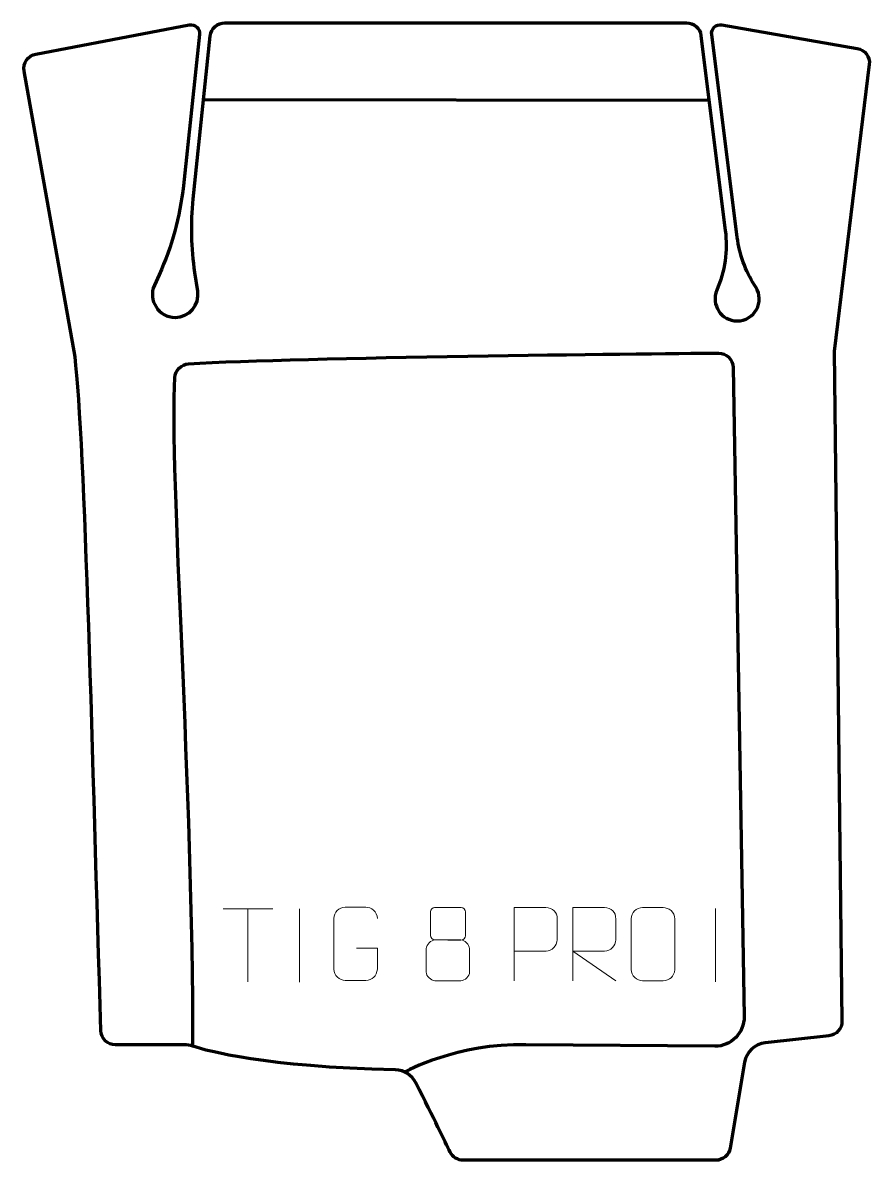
# Model space of a CAD drawing. Header units: millimetres. Extents: x -145 to 145, y -194 to 194.
import ezdxf

# ---------------------------------------------------------------- set-up
doc = ezdxf.new("R2010")
doc.units = ezdxf.units.MM
doc.header["$MEASUREMENT"] = 0
for name, color, linetype in [('layer 1', 7, 'Continuous'), ('layer 2', 7, 'Continuous'), ('layer 3', 7, 'Continuous')]:
    doc.layers.add(name, color=color, linetype=linetype)

msp = doc.modelspace()

# ---------------------------------------------------------------- linework, layer by layer
at = {"layer": 'layer 1', "color": 250, "lineweight": 9}
for points in [[(-76.3257, -108.2647), (-76.3257, -108.2647), (-59.3385, -108.2647), (-59.3385, -108.2647)], [(-67.8319, -133.1947), (-67.8319, -133.1947), (-67.8319, -108.2412), (-67.8319, -108.2412)], [(-50.1932, -108.2309), (-50.1932, -108.2309), (-50.1932, -133.205), (-50.1932, -133.205)], [(91.7365, -108.1751), (91.7365, -108.1751), (91.7365, -133.1492), (91.7365, -133.1492)]]:
    msp.add_open_spline(points, degree=3, dxfattribs=at)
for points, knots in [([(-30.827, -121.6547), (-30.827, -121.6547), (-23.6589, -121.6547), (-23.6589, -121.6547), (-23.6589, -121.6547), (-23.6589, -121.6547), (-23.6589, -128.8228), (-23.6589, -128.8228), (-23.6589, -128.8228), (-23.7986, -131.1462), (-25.4758, -132.6258), (-27.6236, -132.6366), (-27.6236, -132.6366), (-29.9554, -132.6362), (-32.2874, -132.6362), (-34.6189, -132.6366), (-34.6189, -132.6366), (-36.5438, -132.742), (-38.516, -130.8575), (-38.5048, -128.8402), (-38.5048, -128.8402), (-38.5044, -123.0701), (-38.5044, -117.3004), (-38.5048, -111.5311), (-38.5048, -111.5311), (-38.5006, -109.393), (-36.7538, -107.6738), (-34.6015, -107.6872), (-34.6015, -107.6872), (-32.2758, -107.6872), (-29.9497, -107.6872), (-27.6236, -107.6872), (-27.6236, -107.6872), (-25.6769, -107.6518), (-23.6855, -109.1433), (-23.6589, -111.581)], [0, 0, 0, 0, 0.1, 0.1, 0.1, 0.1, 0.2, 0.2, 0.2, 0.2, 0.3, 0.3, 0.3, 0.3, 0.4, 0.4, 0.4, 0.4, 0.5, 0.5, 0.5, 0.5, 0.6, 0.6, 0.6, 0.6, 0.7, 0.7, 0.7, 0.7, 0.8, 0.8, 0.8, 0.8, 1, 1, 1, 1]), ([(-5.5529, -109.2907), (-5.5529, -111.5037), (-5.5529, -115.186), (-5.5529, -117.3993), (-5.5529, -117.3993), (-5.5379, -117.9067), (-4.7305, -118.8381), (-4.0304, -118.8369), (-4.0304, -118.8369), (-1.0605, -118.8367), (1.9097, -118.9216), (4.8801, -118.9219), (4.8801, -118.9219), (5.6772, -118.9177), (6.3979, -118.1274), (6.3953, -117.4067), (6.3953, -117.4067), (6.395, -115.1907), (6.395, -111.506), (6.3953, -109.2907), (6.3953, -109.2907), (6.3768, -108.5799), (5.7654, -107.8195), (4.9315, -107.8269), (4.9315, -107.8269), (1.9144, -107.8272), (-1.1025, -107.8272), (-4.1191, -107.8269), (-4.1191, -107.8269), (-4.7455, -107.8193), (-5.5696, -108.5303), (-5.5529, -109.2907)], [0, 0, 0, 0, 0.11111111, 0.11111111, 0.11111111, 0.11111111, 0.22222222, 0.22222222, 0.22222222, 0.22222222, 0.33333333, 0.33333333, 0.33333333, 0.33333333, 0.44444444, 0.44444444, 0.44444444, 0.44444444, 0.55555556, 0.55555556, 0.55555556, 0.55555556, 0.66666667, 0.66666667, 0.66666667, 0.66666667, 0.77777778, 0.77777778, 0.77777778, 0.77777778, 1, 1, 1, 1]), ([(23.0684, -132.7784), (23.0684, -132.7784), (23.0684, -107.8248), (23.0684, -107.8248), (23.0684, -107.8248), (26.6634, -107.8248), (30.2587, -107.8248), (33.8541, -107.8248), (33.8541, -107.8248), (36.1793, -107.8627), (37.7367, -109.3528), (37.7325, -111.7189), (37.7325, -111.7189), (37.7321, -113.7546), (37.7321, -116.8139), (37.7325, -118.8499), (37.7325, -118.8499), (37.726, -120.7253), (35.9138, -122.6672), (33.9042, -122.6863), (33.9042, -122.6863), (33.9042, -122.6863), (23.0684, -122.6863), (23.0684, -122.6863)], [0, 0, 0, 0, 0.14285714, 0.14285714, 0.14285714, 0.14285714, 0.28571429, 0.28571429, 0.28571429, 0.28571429, 0.42857143, 0.42857143, 0.42857143, 0.42857143, 0.57142857, 0.57142857, 0.57142857, 0.57142857, 0.71428571, 0.71428571, 0.71428571, 0.71428571, 1, 1, 1, 1]), ([(43.0685, -132.7783), (43.0685, -132.7783), (43.0685, -107.8248), (43.0685, -107.8248), (43.0685, -107.8248), (46.6633, -107.8248), (50.2588, -107.8248), (53.854, -107.8248), (53.854, -107.8248), (56.1793, -107.8625), (57.7366, -109.3525), (57.7325, -111.7189), (57.7325, -111.7189), (57.7321, -113.7544), (57.7321, -116.8138), (57.7325, -118.8498), (57.7325, -118.8498), (57.726, -120.7253), (55.9137, -122.6671), (53.9042, -122.6862), (53.9042, -122.6862), (53.9042, -122.6862), (43.0685, -122.6862), (43.0685, -122.6862), (43.0685, -122.6862), (43.0685, -122.6862), (57.7232, -132.7783), (57.7232, -132.7783)], [0, 0, 0, 0, 0.125, 0.125, 0.125, 0.125, 0.25, 0.25, 0.25, 0.25, 0.375, 0.375, 0.375, 0.375, 0.5, 0.5, 0.5, 0.5, 0.625, 0.625, 0.625, 0.625, 0.75, 0.75, 0.75, 0.75, 1, 1, 1, 1]), ([(66.8809, -107.8251), (69.2066, -107.8251), (71.5327, -107.8251), (73.8588, -107.8251), (73.8588, -107.8251), (75.8054, -107.7895), (77.7968, -109.2811), (77.8235, -111.7187), (77.8235, -111.7187), (77.8231, -117.4656), (77.8231, -123.2129), (77.8235, -128.9606), (77.8235, -128.9606), (77.6837, -131.284), (76.0065, -132.7636), (73.8588, -132.7744), (73.8588, -132.7744), (71.5269, -132.774), (69.195, -132.774), (66.8635, -132.7744), (66.8635, -132.7744), (64.9385, -132.8798), (62.9664, -130.9953), (62.9776, -128.978), (62.9776, -128.978), (62.9779, -123.2079), (62.9779, -117.4382), (62.9776, -111.6689), (62.9776, -111.6689), (62.9818, -109.5308), (64.7285, -107.8116), (66.8809, -107.8251)], [0, 0, 0, 0, 0.11111111, 0.11111111, 0.11111111, 0.11111111, 0.22222222, 0.22222222, 0.22222222, 0.22222222, 0.33333333, 0.33333333, 0.33333333, 0.33333333, 0.44444444, 0.44444444, 0.44444444, 0.44444444, 0.55555556, 0.55555556, 0.55555556, 0.55555556, 0.66666667, 0.66666667, 0.66666667, 0.66666667, 0.77777778, 0.77777778, 0.77777778, 0.77777778, 1, 1, 1, 1]), ([(-7.0117, -121.8089), (-7.0117, -124.9797), (-7.0117, -126.6818), (-7.0117, -129.8532), (-7.0117, -129.8532), (-7.0202, -131.0751), (-5.3223, -132.7678), (-4.0697, -132.7763), (-4.0697, -132.7763), (-1.0866, -132.776), (1.8967, -132.776), (4.8801, -132.7763), (4.8801, -132.7763), (6.2034, -132.7646), (7.8238, -131.143), (7.8127, -129.8438), (7.8127, -129.8438), (7.8124, -126.6756), (7.8124, -124.9768), (7.8127, -121.8089), (7.8127, -121.8089), (7.743, -120.4285), (6.1652, -118.8499), (4.8598, -118.856), (4.8598, -118.856), (1.8832, -118.8563), (-1.0934, -118.8563), (-4.0697, -118.856), (-4.0697, -118.856), (-5.1492, -118.8496), (-6.9955, -120.4285), (-7.0117, -121.8089)], [0, 0, 0, 0, 0.11111111, 0.11111111, 0.11111111, 0.11111111, 0.22222222, 0.22222222, 0.22222222, 0.22222222, 0.33333333, 0.33333333, 0.33333333, 0.33333333, 0.44444444, 0.44444444, 0.44444444, 0.44444444, 0.55555556, 0.55555556, 0.55555556, 0.55555556, 0.66666667, 0.66666667, 0.66666667, 0.66666667, 0.77777778, 0.77777778, 0.77777778, 0.77777778, 1, 1, 1, 1])]:
    msp.add_open_spline(points, degree=3, knots=knots, dxfattribs=at)
at = {"layer": 'layer 2', "color": 12, "lineweight": 200}
msp.add_open_spline([(108.6841, -153.9667), (108.6841, -153.9667), (130.4442, -151.5537), (130.4442, -151.5537), (130.4442, -151.5537), (132.9983, -151.2704), (134.9213, -149.1012), (134.8916, -146.5365), (134.8916, -146.5365), (134.8916, -146.5365), (132.2543, 81.8646), (132.2543, 81.8646), (132.2543, 81.8646), (132.2543, 81.8646), (144.2293, 179.7495), (144.2293, 179.7495), (144.2293, 179.7495), (144.5517, 182.3872), (142.7473, 184.8143), (140.1244, 185.2704), (140.1244, 185.2704), (140.1244, 185.2704), (93.9242, 193.3046), (93.9242, 193.3046), (93.9242, 193.3046), (91.9363, 193.6503), (90.1802, 191.9785), (90.4328, 189.9807), (90.4328, 189.9807), (90.4328, 189.9807), (99.1676, 120.7996), (99.1676, 120.7996), (99.1676, 120.7996), (99.9003, 114.9964), (101.9147, 109.4278), (105.0652, 104.4956), (105.0652, 104.4956), (105.0652, 104.4956), (105.4721, 103.8592), (105.4721, 103.8592), (105.4721, 103.8592), (108.6682, 98.8561), (105.0674, 92.3025), (99.1221, 92.3025), (99.1221, 92.3025), (99.1221, 92.3025), (99.1216, 92.3025), (99.1216, 92.3025), (99.1216, 92.3025), (93.7196, 92.3025), (90.0747, 97.8115), (92.1956, 102.7698), (92.1956, 102.7698), (94.9448, 109.1967), (95.9375, 116.236), (95.0722, 123.1702), (95.0722, 123.1702), (95.0722, 123.1702), (86.7791, 189.6265), (86.7791, 189.6265), (86.7791, 189.6265), (86.4672, 192.1245), (84.3399, 193.9999), (81.8173, 193.9999), (81.8173, 193.9999), (81.8173, 193.9999), (-75.7016, 193.9999), (-75.7016, 193.9999), (-75.7016, 193.9999), (-78.2628, 193.9999), (-80.4102, 192.0685), (-80.6751, 189.526), (-80.6751, 189.526), (-80.6751, 189.526), (-86.4667, 133.9293), (-86.4667, 133.9293), (-86.4667, 133.9293), (-87.3377, 125.5638), (-87.1461, 117.1219), (-85.8962, 108.8041), (-85.8962, 108.8041), (-85.8962, 108.8041), (-84.937, 102.4213), (-84.937, 102.4213), (-84.937, 102.4213), (-84.2307, 97.7219), (-87.8774, 93.4956), (-92.6389, 93.4956), (-92.6389, 93.4956), (-92.6389, 93.4956), (-92.6403, 93.4956), (-92.6403, 93.4956), (-92.6403, 93.4956), (-98.2963, 93.4956), (-102.0661, 99.3239), (-99.7374, 104.4684), (-99.7374, 104.4684), (-99.7374, 104.4684), (-98.1489, 107.9772), (-98.1489, 107.9772), (-98.1489, 107.9772), (-93.7868, 117.6133), (-90.9868, 127.8805), (-89.8537, 138.3944), (-89.8537, 138.3944), (-89.8537, 138.3944), (-84.2939, 189.9825), (-84.2939, 189.9825), (-84.2939, 189.9825), (-84.0787, 191.9817), (-85.8592, 193.6203), (-87.8379, 193.2439), (-87.8379, 193.2439), (-87.8379, 193.2439), (-140.2011, 183.291), (-140.2011, 183.291), (-140.2011, 183.291), (-142.8903, 182.7802), (-144.6678, 180.2052), (-144.1885, 177.5153), (-144.1885, 177.5153), (-144.1885, 177.5153), (-126.8251, 80.0753), (-126.8251, 80.0753), (-126.8251, 80.0753), (-123.3683, 50.6317), (-120.7916, -58.9439), (-118.0092, -149.7997), (-118.0092, -149.7997), (-117.9267, -152.4942), (-115.7172, -154.6334), (-113.016, -154.6334), (-113.016, -154.6334), (-113.016, -154.6334), (-89.7016, -154.6334), (-89.7016, -154.6334), (-89.7016, -154.6334), (-88.6443, -154.6334), (-87.5966, -154.7978), (-86.5929, -155.1301), (-86.5929, -155.1301), (-81.5556, -156.7963), (-62.113, -162.143), (-17.4947, -163.1879), (-17.4947, -163.1879), (-14.5257, -163.2574), (-11.8339, -164.9589), (-10.508, -167.6114), (-10.508, -167.6114), (-4.2997, -180.026), (-0.6034, -187.524), (1.2001, -191.2034), (1.2001, -191.2034), (2.0394, -192.9155), (3.7814, -193.9999), (5.6914, -193.9999), (5.6914, -193.9999), (5.6914, -193.9999), (91.8612, -193.9999), (91.8612, -193.9999), (91.8612, -193.9999), (94.3056, -193.9999), (96.3912, -192.2364), (96.793, -189.8304), (96.793, -189.8304), (96.793, -189.8304), (101.6762, -160.5894), (101.6762, -160.5894), (101.6762, -160.5894), (102.2646, -157.0658), (105.1267, -154.3611), (108.6841, -153.9667)], degree=3, knots=[0, 0, 0, 0, 0.02272727, 0.02272727, 0.02272727, 0.02272727, 0.04545455, 0.04545455, 0.04545455, 0.04545455, 0.06818182, 0.06818182, 0.06818182, 0.06818182, 0.09090909, 0.09090909, 0.09090909, 0.09090909, 0.11363636, 0.11363636, 0.11363636, 0.11363636, 0.13636364, 0.13636364, 0.13636364, 0.13636364, 0.15909091, 0.15909091, 0.15909091, 0.15909091, 0.18181818, 0.18181818, 0.18181818, 0.18181818, 0.20454545, 0.20454545, 0.20454545, 0.20454545, 0.22727273, 0.22727273, 0.22727273, 0.22727273, 0.25, 0.25, 0.25, 0.25, 0.27272727, 0.27272727, 0.27272727, 0.27272727, 0.29545455, 0.29545455, 0.29545455, 0.29545455, 0.31818182, 0.31818182, 0.31818182, 0.31818182, 0.34090909, 0.34090909, 0.34090909, 0.34090909, 0.36363636, 0.36363636, 0.36363636, 0.36363636, 0.38636364, 0.38636364, 0.38636364, 0.38636364, 0.40909091, 0.40909091, 0.40909091, 0.40909091, 0.43181818, 0.43181818, 0.43181818, 0.43181818, 0.45454545, 0.45454545, 0.45454545, 0.45454545, 0.47727273, 0.47727273, 0.47727273, 0.47727273, 0.5, 0.5, 0.5, 0.5, 0.52272727, 0.52272727, 0.52272727, 0.52272727, 0.54545455, 0.54545455, 0.54545455, 0.54545455, 0.56818182, 0.56818182, 0.56818182, 0.56818182, 0.59090909, 0.59090909, 0.59090909, 0.59090909, 0.61363636, 0.61363636, 0.61363636, 0.61363636, 0.63636364, 0.63636364, 0.63636364, 0.63636364, 0.65909091, 0.65909091, 0.65909091, 0.65909091, 0.68181818, 0.68181818, 0.68181818, 0.68181818, 0.70454545, 0.70454545, 0.70454545, 0.70454545, 0.72727273, 0.72727273, 0.72727273, 0.72727273, 0.75, 0.75, 0.75, 0.75, 0.77272727, 0.77272727, 0.77272727, 0.77272727, 0.79545455, 0.79545455, 0.79545455, 0.79545455, 0.81818182, 0.81818182, 0.81818182, 0.81818182, 0.84090909, 0.84090909, 0.84090909, 0.84090909, 0.86363636, 0.86363636, 0.86363636, 0.86363636, 0.88636364, 0.88636364, 0.88636364, 0.88636364, 0.90909091, 0.90909091, 0.90909091, 0.90909091, 0.93181818, 0.93181818, 0.93181818, 0.93181818, 0.95454545, 0.95454545, 0.95454545, 0.95454545, 1, 1, 1, 1], dxfattribs=at)
at = {"layer": 'layer 3', "color": 142, "lineweight": 200}
msp.add_open_spline([(89.5453, 167.46), (89.5453, 167.46), (-82.9454, 167.7325), (-82.9454, 167.7325)], degree=3, dxfattribs=at)
msp.add_open_spline([(-86.5929, -155.1301), (-86.3946, -68.3697), (-94.6496, 41.0736), (-92.751, 72.9856), (-92.751, 72.9856), (-92.6007, 75.5111), (-90.5913, 77.5265), (-88.0612, 77.6772), (-88.0612, 77.6772), (-49.6098, 79.9695), (67.2162, 81.1023), (92.7333, 81.3259), (92.7333, 81.3259), (95.479, 81.3499), (97.7278, 79.1595), (97.774, 76.4199), (97.774, 76.4199), (97.774, 76.4199), (101.5041, -144.9821), (101.5041, -144.9821), (101.5041, -144.9821), (101.5979, -150.5588), (97.094, -155.1301), (91.5052, -155.1301), (91.5052, -155.1301), (91.5052, -155.1301), (27.0686, -154.6312), (27.0686, -154.6312), (27.0686, -154.6312), (3.8827, -153.9356), (-14.3514, -163.9093), (-14.3514, -163.9093)], degree=3, knots=[0, 0, 0, 0, 0.11111111, 0.11111111, 0.11111111, 0.11111111, 0.22222222, 0.22222222, 0.22222222, 0.22222222, 0.33333333, 0.33333333, 0.33333333, 0.33333333, 0.44444444, 0.44444444, 0.44444444, 0.44444444, 0.55555556, 0.55555556, 0.55555556, 0.55555556, 0.66666667, 0.66666667, 0.66666667, 0.66666667, 0.77777778, 0.77777778, 0.77777778, 0.77777778, 1, 1, 1, 1], dxfattribs=at)

doc.saveas('drawing.dxf')
